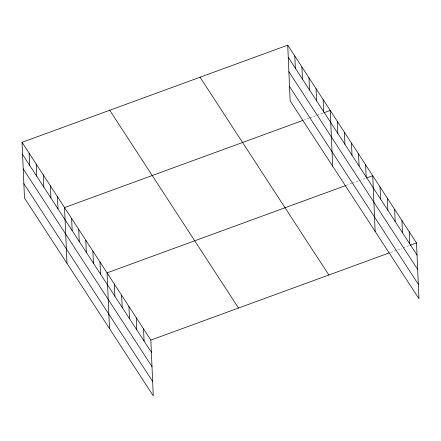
<?xml version="1.0" encoding="UTF-8"?>
<svg xmlns="http://www.w3.org/2000/svg" width="441" height="441" viewBox="0 0 441 441"><rect width="100%" height="100%" fill="white"/><g stroke="black" fill="none" stroke-linecap="round" stroke-linejoin="round"><path stroke-width="0.33" stroke-dasharray="2.21 1.65" d="M303.546 120.184L309.262 118.089M309.896 117.857L315.613 115.768M316.886 115.299L323.236 112.979M346.042 185.446L351.764 183.357M352.398 183.125L358.114 181.03M359.387 180.567L365.738 178.247M390.467 252.461L401.905 248.277M403.173 247.814L409.529 245.488"/><path stroke-width="0.66" d="M22.05 142.322L150.839 340.099L153.275 395.842L24.487 198.07L22.05 142.322L287.725 45.158L416.513 242.93L418.95 298.678L290.161 100.901L287.725 45.158M302.906 120.415L64.551 207.584L66.982 263.332M323.876 112.747L330.226 110.421L332.663 166.169M345.408 185.678L107.053 272.852L109.484 328.6M366.372 178.01L372.728 175.689L375.159 231.437M150.839 340.099L389.199 252.925M410.163 245.257L416.513 242.93M288.254 57.308L417.048 255.085M288.883 71.696L417.677 269.473M289.533 86.519L418.322 284.296M200.054 77.219L328.843 274.997M109.721 110.256L238.515 308.033M22.579 154.471L151.373 352.249M23.208 168.859L152.002 366.636M23.858 183.682L152.647 381.459M409.22 231.723L409.75 243.879M401.922 220.517L402.451 232.672M394.623 209.31L395.153 221.465M387.325 198.103L387.854 210.258M380.026 186.896L380.555 199.051M365.644 164.813L366.173 176.962M358.561 153.931L359.09 166.086M351.477 143.055L352.006 155.21M344.393 132.179L344.923 144.328M337.31 121.303L337.839 133.452M323.143 99.545L323.672 111.7M316.059 88.669L316.588 100.818M308.976 77.787L309.505 89.942M301.892 66.911L302.421 79.066M294.808 56.035L295.338 68.19M143.54 328.887L144.075 341.042M136.247 317.68L136.776 329.835M128.948 306.473L129.478 318.628M121.65 295.266L122.179 307.421M114.351 284.059L114.881 296.214M99.969 261.976L100.498 274.126M92.886 251.094L93.415 263.249M85.802 240.218L86.331 252.373M78.719 229.342L79.248 241.497M71.635 218.466L72.164 230.615M57.468 196.708L57.997 208.863M50.384 185.832L50.913 197.981M43.301 174.95L43.83 187.105M36.217 164.074L36.746 176.229M29.134 153.198L29.663 165.353"/></g></svg>
